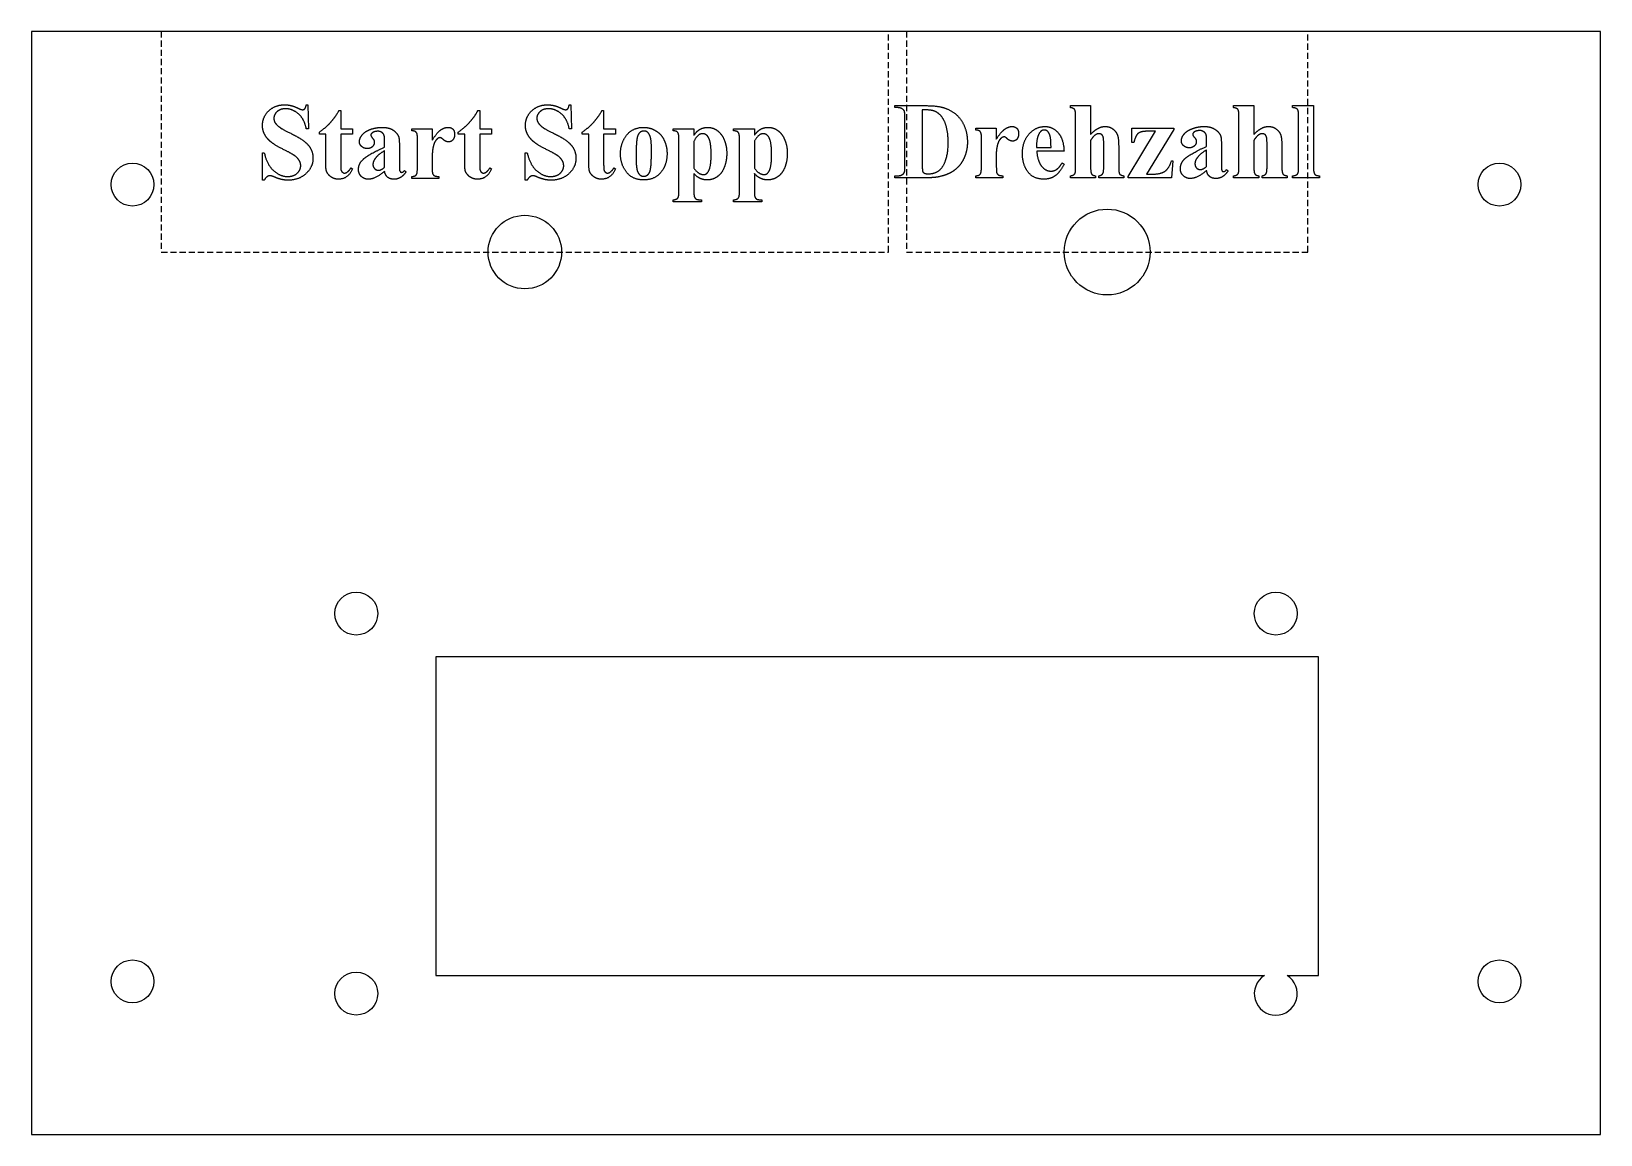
# Model space of a CAD drawing. Header units: millimetres. Extents: x -64 to 64, y -66 to 24.
import ezdxf

# ---------------------------------------------------------------- set-up
doc = ezdxf.new("R2010")
doc.units = ezdxf.units.MM
doc.linetypes.add('DASHED', pattern=[0.75, 0.5, -0.25])
doc.layers.get('0').update_dxf_attribs({"linetype": 'CONTINUOUS'})

msp = doc.modelspace()

# ---------------------------------------------------------------- linework, layer by layer
at = {"linetype": 'DASHED'}
for p, q in [((5.91, 24), (-53.41, 24)), ((-53.41, 24), (-53.41, 6)), ((5.91, 6), (5.91, 24)), ((40.12, 24), (7.38, 24)), ((7.38, 24), (7.38, 6)), ((40.12, 6), (40.12, 24)), ((-53.41, 6), (5.91, 6)), ((7.38, 6), (40.12, 6))]:
    msp.add_line(p, q, dxfattribs=at)
for p, q in [((-41.58, 18.01), (-41.45, 18.01)), ((-41.45, 18.01), (-41.4, 16.05)), ((-20.13, 18.01), (-20, 18.01)), ((-20, 18.01), (-19.95, 16.05)), ((6.43, 17.78), (6.43, 17.94)), ((6.43, 17.94), (9.06, 17.94)), ((20.75, 17.78), (20.75, 17.94)), ((20.75, 17.94), (22.4, 17.94)), ((22.4, 17.94), (22.4, 15.59)), ((34.06, 17.78), (34.06, 17.94)), ((34.06, 17.94), (35.72, 17.94)), ((35.72, 17.94), (35.72, 15.59)), ((38.88, 17.78), (38.88, 17.94)), ((38.88, 17.94), (40.58, 17.94)), ((40.58, 17.94), (40.58, 12.9)), ((-38.91, 17.54), (-38.77, 17.54)), ((-38.77, 17.54), (-38.77, 16.05)), ((-27.58, 17.54), (-27.43, 17.54)), ((-27.43, 17.54), (-27.43, 16.05)), ((-17.46, 17.54), (-17.32, 17.54)), ((-17.32, 17.54), (-17.32, 16.05)), ((6.62, 17.78), (6.43, 17.78)), ((7.25, 13.07), (7.25, 16.93)), ((8.67, 17.61), (8.67, 13.02)), ((21.18, 12.94), (21.18, 17.06)), ((34.5, 12.94), (34.5, 17.06)), ((39.37, 12.9), (39.37, 17.1)), ((-41.4, 16.05), (-41.58, 16.05)), ((-40.51, 15.62), (-40.51, 15.78)), ((-39.99, 15.62), (-40.51, 15.62)), ((-39.99, 13.43), (-39.99, 15.62)), ((-38.77, 16.05), (-37.81, 16.05)), ((-37.81, 15.62), (-38.77, 15.62)), ((-38.77, 15.62), (-38.77, 13.12)), ((-37.81, 16.05), (-37.81, 15.62)), ((-32.96, 15.89), (-32.96, 16.05)), ((-32.96, 16.05), (-31.3, 16.05)), ((-31.3, 16.05), (-31.3, 15.13)), ((-29.18, 15.62), (-29.18, 15.78)), ((-28.65, 15.62), (-29.18, 15.62)), ((-28.65, 13.43), (-28.65, 15.62)), ((-27.43, 16.05), (-26.47, 16.05)), ((-26.47, 15.62), (-27.43, 15.62)), ((-27.43, 15.62), (-27.43, 13.12)), ((-26.47, 16.05), (-26.47, 15.62)), ((-19.95, 16.05), (-20.13, 16.05)), ((-19.06, 15.62), (-19.06, 15.78)), ((-18.53, 15.62), (-19.06, 15.62)), ((-18.53, 13.43), (-18.53, 15.62)), ((-17.32, 16.05), (-16.36, 16.05)), ((-16.36, 15.62), (-17.32, 15.62)), ((-17.32, 15.62), (-17.32, 13.12)), ((-16.36, 16.05), (-16.36, 15.62)), ((-11.66, 15.89), (-11.66, 16.05)), ((-11.66, 16.05), (-9.96, 16.05)), ((-9.96, 16.05), (-9.96, 15.52)), ((-6.73, 15.89), (-6.73, 16.05)), ((-6.73, 16.05), (-5.03, 16.05)), ((-5.03, 16.05), (-5.03, 15.52)), ((13.05, 15.95), (13.05, 16.11)), ((13.05, 16.11), (14.7, 16.11)), ((14.7, 16.11), (14.7, 15.2)), ((25.47, 12.16), (27.7, 15.85)), ((25.77, 14.93), (25.77, 16.11)), ((25.77, 16.11), (29.18, 16.11)), ((29.18, 16), (26.97, 12.34)), ((27.7, 15.85), (27.05, 15.85)), ((29.18, 16.11), (29.18, 16)), ((-45.16, 11.87), (-45.16, 14.09)), ((-45.16, 14.09), (-45, 14.09)), ((-35.19, 14.56), (-35.19, 14.97)), ((-35.19, 12.91), (-35.19, 14.27)), ((-33.98, 14.56), (-33.98, 12.99)), ((-32.51, 12.95), (-32.51, 15.2)), ((-23.71, 11.87), (-23.71, 14.09)), ((-23.71, 14.09), (-23.55, 14.09)), ((-11.18, 10.93), (-11.18, 15.21)), ((-9.96, 15.01), (-9.96, 12.85)), ((-6.24, 10.93), (-6.24, 15.21)), ((-5.03, 15.01), (-5.03, 12.85)), ((13.5, 13.01), (13.5, 15.26)), ((17.99, 14.67), (17.99, 14.52)), ((17.99, 14.52), (19.17, 14.52)), ((20.23, 14.23), (18.01, 14.23)), ((22.4, 15.11), (22.4, 12.94)), ((23.47, 12.94), (23.47, 14.75)), ((24.69, 14.52), (24.69, 12.94)), ((25.92, 14.93), (25.77, 14.93)), ((31.86, 14.62), (31.86, 15.03)), ((31.86, 12.98), (31.86, 14.33)), ((33.07, 14.62), (33.07, 13.05)), ((35.72, 15.11), (35.72, 12.94)), ((36.79, 12.94), (36.79, 14.75)), ((38, 14.52), (38, 12.94)), ((-37.94, 12.87), (-37.81, 12.78)), ((-31.3, 13.89), (-31.3, 12.95)), ((-31.3, 12.95), (-31.3, 12.71)), ((-26.6, 12.87), (-26.47, 12.78)), ((-16.49, 12.87), (-16.36, 12.78)), ((14.7, 13.95), (14.7, 13.01)), ((14.7, 13.01), (14.71, 12.77)), ((20.09, 13.27), (20.23, 13.17)), ((29, 13.45), (29.12, 13.45)), ((29.12, 13.45), (29, 12.06)), ((-45, 11.87), (-45.16, 11.87)), ((-33.56, 12.66), (-33.43, 12.55)), ((-32.96, 12), (-32.96, 12.16)), ((-30.77, 12), (-32.96, 12)), ((-30.77, 12.16), (-30.77, 12)), ((-23.55, 11.87), (-23.71, 11.87)), ((-9.96, 12.41), (-9.96, 10.9)), ((-5.03, 12.41), (-5.03, 10.9)), ((6.43, 12.06), (6.43, 12.22)), ((6.43, 12.22), (6.62, 12.22)), ((9.06, 12.06), (6.43, 12.06)), ((13.05, 12.06), (13.05, 12.22)), ((15.24, 12.06), (13.05, 12.06)), ((15.24, 12.22), (15.24, 12.06)), ((20.75, 12.06), (20.75, 12.22)), ((22.8, 12.06), (20.75, 12.06)), ((22.8, 12.22), (22.8, 12.06)), ((23.07, 12.06), (23.07, 12.22)), ((25.12, 12.06), (23.07, 12.06)), ((25.12, 12.22), (25.12, 12.06)), ((25.47, 12.06), (25.47, 12.16)), ((29, 12.06), (25.47, 12.06)), ((26.97, 12.34), (27.24, 12.34)), ((33.48, 12.72), (33.61, 12.62)), ((34.06, 12.06), (34.06, 12.22)), ((36.12, 12.06), (34.06, 12.06)), ((36.12, 12.22), (36.12, 12.06)), ((36.39, 12.06), (36.39, 12.22)), ((38.44, 12.06), (36.39, 12.06)), ((38.44, 12.22), (38.44, 12.06)), ((38.88, 12.06), (38.88, 12.22)), ((41.07, 12.06), (38.88, 12.06)), ((41.07, 12.22), (41.07, 12.06)), ((-11.66, 10.1), (-11.66, 10.26)), ((-9.35, 10.26), (-9.35, 10.1)), ((-6.73, 10.1), (-6.73, 10.26)), ((-4.41, 10.26), (-4.41, 10.1)), ((-9.35, 10.1), (-11.66, 10.1)), ((-4.41, 10.1), (-6.73, 10.1))]:
    msp.add_line(p, q)
msp.add_lwpolyline([(-64, -66), (64, -66), (64, 24), (-64, 24)], close=True)
msp.add_lwpolyline([(36.57, -53.02, 3.482126), (38.43, -53.02), (40.99, -53.02), (40.99, -27.02), (-31.01, -27.02), (-31.01, -53.02)], format="xyb", close=True)
for centre, radius in [((-55.75, 11.5), 1.75), ((55.75, 11.5), 1.75), ((-23.75, 6), 3), ((23.75, 6), 3.5), ((-37.5, -23.5), 1.75), ((37.5, -23.5), 1.75), ((-55.75, -53.5), 1.75), ((55.75, -53.5), 1.75), ((-37.5, -54.5), 1.75)]:
    msp.add_circle(centre, radius)
for points in [[(-44.64, 17.52), (-44.12, 18.01), (-43.34, 18.01)], [(-43.34, 18.01), (-43.05, 18.01), (-42.78, 17.94)], [(-42.78, 17.94), (-42.58, 17.89), (-42.29, 17.75)], [(-41.7, 17.68), (-41.63, 17.75), (-41.58, 18.01)], [(-23.19, 17.52), (-22.67, 18.01), (-21.89, 18.01)], [(-21.89, 18.01), (-21.6, 18.01), (-21.33, 17.94)], [(-21.33, 17.94), (-21.13, 17.89), (-20.83, 17.75)], [(-20.25, 17.68), (-20.18, 17.75), (-20.13, 18.01)], [(9.06, 17.94), (10.11, 17.94), (10.75, 17.65)], [(-45.15, 16.32), (-45.15, 17.02), (-44.64, 17.52)], [(-43.96, 17.45), (-44.22, 17.22), (-44.22, 16.91)], [(-44.22, 16.91), (-44.22, 16.71), (-44.13, 16.56)], [(-43.26, 17.69), (-43.7, 17.69), (-43.96, 17.45)], [(-42.19, 17.24), (-42.69, 17.69), (-43.26, 17.69)], [(-42.29, 17.75), (-41.99, 17.61), (-41.88, 17.61)], [(-41.58, 16.05), (-41.7, 16.79), (-42.19, 17.24)], [(-41.88, 17.61), (-41.76, 17.61), (-41.7, 17.68)], [(-39.58, 16.59), (-39.2, 17.01), (-38.91, 17.54)], [(-28.25, 16.59), (-27.86, 17.01), (-27.58, 17.54)], [(-23.7, 16.32), (-23.7, 17.02), (-23.19, 17.52)], [(-22.51, 17.45), (-22.77, 17.22), (-22.77, 16.91)], [(-22.77, 16.91), (-22.77, 16.71), (-22.67, 16.56)], [(-21.81, 17.69), (-22.25, 17.69), (-22.51, 17.45)], [(-20.74, 17.24), (-21.24, 17.69), (-21.81, 17.69)], [(-20.83, 17.75), (-20.54, 17.61), (-20.42, 17.61)], [(-20.13, 16.05), (-20.25, 16.79), (-20.74, 17.24)], [(-20.42, 17.61), (-20.31, 17.61), (-20.25, 17.68)], [(-18.13, 16.59), (-17.75, 17.01), (-17.46, 17.54)], [(7.01, 17.69), (6.87, 17.78), (6.62, 17.78)], [(7.21, 17.5), (7.16, 17.61), (7.01, 17.69)], [(7.25, 16.93), (7.25, 17.38), (7.21, 17.5)], [(9.7, 17.48), (9.39, 17.61), (8.67, 17.61)], [(10.43, 16.76), (10.15, 17.28), (9.7, 17.48)], [(10.78, 14.95), (10.78, 16.08), (10.43, 16.76)], [(10.75, 17.65), (11.54, 17.3), (11.94, 16.59)], [(21.1, 17.63), (21.01, 17.74), (20.75, 17.78)], [(21.18, 17.06), (21.18, 17.52), (21.1, 17.63)], [(34.42, 17.63), (34.33, 17.74), (34.06, 17.78)], [(34.5, 17.06), (34.5, 17.52), (34.42, 17.63)], [(39.27, 17.64), (39.17, 17.76), (38.88, 17.78)], [(39.37, 17.1), (39.37, 17.52), (39.27, 17.64)], [(-44.96, 15.57), (-45.15, 15.91), (-45.15, 16.32)], [(-44.42, 14.95), (-44.78, 15.23), (-44.96, 15.57)], [(-44.13, 16.56), (-44, 16.36), (-43.72, 16.16)], [(-43.72, 16.16), (-43.52, 16.01), (-42.78, 15.65)], [(-42.78, 15.65), (-41.75, 15.14), (-41.39, 14.69)], [(-40.51, 15.78), (-39.97, 16.16), (-39.58, 16.59)], [(-37.24, 14.99), (-37.24, 15.3), (-36.99, 15.59)], [(-36.99, 15.59), (-36.75, 15.87), (-36.3, 16.02)], [(-36.2, 15.72), (-36.31, 15.64), (-36.31, 15.54)], [(-36.31, 15.54), (-36.31, 15.45), (-36.19, 15.31)], [(-36.3, 16.02), (-35.86, 16.17), (-35.39, 16.17)], [(-35.74, 15.85), (-36.02, 15.85), (-36.2, 15.72)], [(-35.42, 15.76), (-35.56, 15.85), (-35.74, 15.85)], [(-35.24, 15.55), (-35.29, 15.67), (-35.42, 15.76)], [(-35.39, 16.17), (-34.81, 16.17), (-34.47, 15.93)], [(-35.19, 14.97), (-35.19, 15.43), (-35.24, 15.55)], [(-34.47, 15.93), (-34.14, 15.68), (-34.04, 15.4)], [(-34.04, 15.4), (-33.98, 15.22), (-33.98, 14.56)], [(-32.67, 15.82), (-32.75, 15.87), (-32.96, 15.89)], [(-32.54, 15.64), (-32.59, 15.76), (-32.67, 15.82)], [(-32.51, 15.2), (-32.51, 15.54), (-32.54, 15.64)], [(-31.3, 15.13), (-30.9, 15.76), (-30.6, 15.97)], [(-30.6, 15.97), (-30.29, 16.17), (-30.01, 16.17)], [(-30.01, 16.17), (-29.77, 16.17), (-29.62, 16.03)], [(-29.62, 16.03), (-29.48, 15.88), (-29.48, 15.6)], [(-29.48, 15.6), (-29.48, 15.31), (-29.62, 15.15)], [(-29.18, 15.78), (-28.63, 16.16), (-28.25, 16.59)], [(-23.51, 15.57), (-23.7, 15.91), (-23.7, 16.32)], [(-22.97, 14.95), (-23.33, 15.23), (-23.51, 15.57)], [(-22.67, 16.56), (-22.55, 16.36), (-22.27, 16.16)], [(-22.27, 16.16), (-22.07, 16.01), (-21.33, 15.65)], [(-21.33, 15.65), (-20.3, 15.14), (-19.94, 14.69)], [(-19.06, 15.78), (-18.52, 16.16), (-18.13, 16.59)], [(-15.95, 14.01), (-15.95, 14.88), (-15.45, 15.53)], [(-15.45, 15.53), (-14.94, 16.17), (-14.06, 16.17)], [(-14.42, 15.7), (-14.58, 15.53), (-14.63, 15.04)], [(-14.04, 15.87), (-14.26, 15.87), (-14.42, 15.7)], [(-14.06, 16.17), (-13.53, 16.17), (-13.08, 15.9)], [(-13.75, 15.78), (-13.86, 15.87), (-14.04, 15.87)], [(-13.51, 15.37), (-13.59, 15.65), (-13.75, 15.78)], [(-13.42, 14.36), (-13.42, 15.1), (-13.51, 15.37)], [(-13.08, 15.9), (-12.62, 15.63), (-12.39, 15.13)], [(-11.28, 15.76), (-11.38, 15.88), (-11.66, 15.89)], [(-11.18, 15.21), (-11.18, 15.64), (-11.28, 15.76)], [(-9.96, 15.52), (-9.75, 15.83), (-9.53, 15.97)], [(-9.24, 15.65), (-9.68, 15.65), (-9.96, 15.01)], [(-9.53, 15.97), (-9.21, 16.17), (-8.84, 16.17)], [(-8.8, 15.39), (-8.97, 15.65), (-9.24, 15.65)], [(-8.84, 16.17), (-8.39, 16.17), (-8.03, 15.89)], [(-8.55, 13.96), (-8.55, 15), (-8.8, 15.39)], [(-8.03, 15.89), (-7.66, 15.61), (-7.47, 15.11)], [(-6.34, 15.76), (-6.44, 15.88), (-6.73, 15.89)], [(-6.24, 15.21), (-6.24, 15.64), (-6.34, 15.76)], [(-5.03, 15.52), (-4.81, 15.83), (-4.59, 15.97)], [(-4.31, 15.65), (-4.74, 15.65), (-5.03, 15.01)], [(-4.59, 15.97), (-4.28, 16.17), (-3.9, 16.17)], [(-3.86, 15.39), (-4.03, 15.65), (-4.31, 15.65)], [(-3.9, 16.17), (-3.46, 16.17), (-3.09, 15.89)], [(-3.62, 13.96), (-3.62, 15), (-3.86, 15.39)], [(-3.09, 15.89), (-2.72, 15.61), (-2.53, 15.11)], [(11.94, 16.59), (12.35, 15.88), (12.35, 14.98)], [(13.34, 15.88), (13.25, 15.93), (13.05, 15.95)], [(13.46, 15.7), (13.42, 15.82), (13.34, 15.88)], [(13.5, 15.26), (13.5, 15.6), (13.46, 15.7)], [(14.7, 15.2), (15.11, 15.82), (15.41, 16.03)], [(15.35, 15.39), (15.22, 15.39), (15.11, 15.29)], [(15.45, 15.36), (15.4, 15.39), (15.35, 15.39)], [(15.41, 16.03), (15.71, 16.24), (15.99, 16.24)], [(15.65, 15.2), (15.48, 15.35), (15.45, 15.36)], [(15.99, 16.24), (16.24, 16.24), (16.38, 16.09)], [(16.38, 16.09), (16.53, 15.94), (16.53, 15.66)], [(16.53, 15.66), (16.53, 15.37), (16.39, 15.21)], [(16.84, 14.02), (16.84, 15.03), (17.39, 15.64)], [(17.39, 15.64), (17.94, 16.24), (18.68, 16.24)], [(18.24, 15.73), (17.99, 15.35), (17.99, 14.67)], [(18.61, 15.95), (18.39, 15.95), (18.24, 15.73)], [(18.86, 15.88), (18.76, 15.95), (18.61, 15.95)], [(18.68, 16.24), (19.29, 16.24), (19.75, 15.73)], [(19.09, 15.48), (19.02, 15.74), (18.86, 15.88)], [(19.17, 14.52), (19.17, 15.22), (19.09, 15.48)], [(19.75, 15.73), (20.2, 15.23), (20.23, 14.23)], [(22.4, 15.59), (22.73, 15.95), (23.01, 16.09)], [(22.75, 15.53), (22.59, 15.41), (22.4, 15.11)], [(23.09, 15.65), (22.92, 15.65), (22.75, 15.53)], [(23.01, 16.09), (23.29, 16.24), (23.59, 16.24)], [(23.3, 15.58), (23.21, 15.65), (23.09, 15.65)], [(23.43, 15.38), (23.39, 15.51), (23.3, 15.58)], [(23.47, 14.75), (23.47, 15.25), (23.43, 15.38)], [(23.59, 16.24), (23.97, 16.24), (24.24, 16.02)], [(24.24, 16.02), (24.51, 15.8), (24.6, 15.51)], [(24.6, 15.51), (24.69, 15.22), (24.69, 14.52)], [(26.15, 15.53), (26.04, 15.36), (25.92, 14.93)], [(26.45, 15.77), (26.26, 15.7), (26.15, 15.53)], [(27.05, 15.85), (26.63, 15.85), (26.45, 15.77)], [(29.8, 15.05), (29.8, 15.36), (30.05, 15.65)], [(30.05, 15.65), (30.3, 15.93), (30.74, 16.08)], [(30.84, 15.78), (30.73, 15.7), (30.73, 15.6)], [(30.73, 15.6), (30.73, 15.51), (30.85, 15.37)], [(30.74, 16.08), (31.18, 16.24), (31.66, 16.24)], [(31.31, 15.91), (31.02, 15.91), (30.84, 15.78)], [(30.85, 15.37), (31.02, 15.19), (31.02, 15.01)], [(31.62, 15.82), (31.48, 15.91), (31.31, 15.91)], [(31.81, 15.61), (31.76, 15.73), (31.62, 15.82)], [(31.66, 16.24), (32.23, 16.24), (32.57, 15.99)], [(31.86, 15.03), (31.86, 15.49), (31.81, 15.61)], [(32.57, 15.99), (32.91, 15.75), (33.01, 15.46)], [(33.01, 15.46), (33.07, 15.28), (33.07, 14.62)], [(35.72, 15.59), (36.05, 15.95), (36.33, 16.09)], [(36.07, 15.53), (35.91, 15.41), (35.72, 15.11)], [(36.41, 15.65), (36.24, 15.65), (36.07, 15.53)], [(36.33, 16.09), (36.6, 16.24), (36.9, 16.24)], [(36.62, 15.58), (36.53, 15.65), (36.41, 15.65)], [(36.75, 15.38), (36.71, 15.51), (36.62, 15.58)], [(36.79, 14.75), (36.79, 15.25), (36.75, 15.38)], [(36.9, 16.24), (37.28, 16.24), (37.56, 16.02)], [(37.56, 16.02), (37.83, 15.8), (37.92, 15.51)], [(37.92, 15.51), (38, 15.22), (38, 14.52)], [(-45, 14.09), (-44.81, 13.15), (-44.26, 12.66)], [(-43.27, 14.28), (-44.07, 14.67), (-44.42, 14.95)], [(-42.47, 13.82), (-42.7, 13.99), (-43.27, 14.28)], [(-41.39, 14.69), (-41.03, 14.24), (-41.03, 13.66)], [(-37.06, 14.61), (-37.24, 14.77), (-37.24, 14.99)], [(-36.6, 14.44), (-36.87, 14.44), (-37.06, 14.61)], [(-36.92, 13.58), (-36.53, 13.95), (-35.19, 14.56)], [(-36.19, 14.59), (-36.34, 14.44), (-36.6, 14.44)], [(-36.19, 15.31), (-36.03, 15.13), (-36.03, 14.95)], [(-36.03, 14.95), (-36.03, 14.74), (-36.19, 14.59)], [(-35.19, 14.27), (-35.71, 13.96), (-35.97, 13.61)], [(-31.16, 14.81), (-31.3, 14.39), (-31.3, 13.89)], [(-30.89, 15.23), (-31.07, 15.09), (-31.16, 14.81)], [(-30.66, 15.33), (-30.78, 15.33), (-30.89, 15.23)], [(-30.56, 15.3), (-30.6, 15.33), (-30.66, 15.33)], [(-30.36, 15.14), (-30.53, 15.29), (-30.56, 15.3)], [(-29.96, 14.99), (-30.19, 14.99), (-30.36, 15.14)], [(-29.62, 15.15), (-29.76, 14.99), (-29.96, 14.99)], [(-23.55, 14.09), (-23.36, 13.15), (-22.81, 12.66)], [(-21.82, 14.28), (-22.62, 14.67), (-22.97, 14.95)], [(-21.02, 13.82), (-21.25, 13.99), (-21.82, 14.28)], [(-19.94, 14.69), (-19.58, 14.24), (-19.58, 13.66)], [(-14.63, 15.04), (-14.68, 14.55), (-14.68, 13.67)], [(-13.51, 12.7), (-13.42, 13.11), (-13.42, 14.36)], [(-12.39, 15.13), (-12.15, 14.62), (-12.15, 14.02)], [(-7.47, 15.11), (-7.28, 14.62), (-7.28, 14.05)], [(-2.53, 15.11), (-2.34, 14.62), (-2.34, 14.05)], [(10.26, 12.88), (10.78, 13.54), (10.78, 14.95)], [(12.35, 14.98), (12.35, 14.36), (12.15, 13.84)], [(14.84, 14.87), (14.7, 14.45), (14.7, 13.95)], [(15.11, 15.29), (14.93, 15.15), (14.84, 14.87)], [(16.05, 15.05), (15.82, 15.05), (15.65, 15.2)], [(16.39, 15.21), (16.25, 15.05), (16.05, 15.05)], [(18.01, 14.23), (18.05, 13.43), (18.44, 12.96)], [(29.99, 14.67), (29.8, 14.83), (29.8, 15.05)], [(30.44, 14.5), (30.17, 14.5), (29.99, 14.67)], [(30.12, 13.64), (30.52, 14.01), (31.86, 14.62)], [(30.86, 14.65), (30.7, 14.5), (30.44, 14.5)], [(31.02, 15.01), (31.02, 14.8), (30.86, 14.65)], [(31.86, 14.33), (31.33, 14.02), (31.08, 13.67)], [(-42.14, 13.45), (-42.25, 13.64), (-42.47, 13.82)], [(-42.32, 12.43), (-42.03, 12.69), (-42.03, 13.04)], [(-42.03, 13.04), (-42.03, 13.25), (-42.14, 13.45)], [(-41.03, 13.66), (-41.03, 12.92), (-41.61, 12.39)], [(-39.94, 12.64), (-39.99, 12.78), (-39.99, 13.43)], [(-38.77, 13.12), (-38.77, 12.77), (-38.74, 12.67)], [(-38.47, 12.44), (-38.19, 12.44), (-37.94, 12.87)], [(-37.32, 12.74), (-37.32, 13.21), (-36.92, 13.58)], [(-35.97, 13.61), (-36.14, 13.38), (-36.14, 13.14)], [(-36.14, 13.14), (-36.14, 12.94), (-35.99, 12.79)], [(-35.69, 12.67), (-35.47, 12.67), (-35.19, 12.91)], [(-33.98, 12.99), (-33.98, 12.71), (-33.96, 12.64)], [(-32.6, 12.3), (-32.51, 12.42), (-32.51, 12.95)], [(-28.61, 12.64), (-28.65, 12.78), (-28.65, 13.43)], [(-27.43, 13.12), (-27.43, 12.77), (-27.4, 12.67)], [(-27.14, 12.44), (-26.85, 12.44), (-26.6, 12.87)], [(-20.69, 13.45), (-20.8, 13.64), (-21.02, 13.82)], [(-20.86, 12.43), (-20.58, 12.69), (-20.58, 13.04)], [(-20.58, 13.04), (-20.58, 13.25), (-20.69, 13.45)], [(-19.58, 13.66), (-19.58, 12.92), (-20.16, 12.39)], [(-18.49, 12.64), (-18.53, 12.78), (-18.53, 13.43)], [(-17.32, 13.12), (-17.32, 12.77), (-17.29, 12.67)], [(-17.02, 12.44), (-16.74, 12.44), (-16.49, 12.87)], [(-15.46, 12.52), (-15.95, 13.16), (-15.95, 14.01)], [(-14.68, 13.67), (-14.68, 13.21), (-14.62, 12.81)], [(-14.62, 12.81), (-14.57, 12.5), (-14.42, 12.34)], [(-12.15, 14.02), (-12.15, 13.16), (-12.59, 12.58)], [(-9.96, 12.85), (-9.59, 12.32), (-9.17, 12.32)], [(-8.78, 12.57), (-8.55, 12.93), (-8.55, 13.96)], [(-7.48, 12.92), (-7.67, 12.41), (-8.05, 12.15)], [(-7.28, 14.05), (-7.28, 13.43), (-7.48, 12.92)], [(-5.03, 12.85), (-4.65, 12.32), (-4.23, 12.32)], [(-3.84, 12.57), (-3.62, 12.93), (-3.62, 13.96)], [(-2.54, 12.92), (-2.74, 12.41), (-3.11, 12.15)], [(-2.34, 14.05), (-2.34, 13.43), (-2.54, 12.92)], [(7.22, 12.52), (7.25, 12.61), (7.25, 13.07)], [(8.67, 13.02), (8.67, 12.65), (8.7, 12.57)], [(9.16, 12.38), (9.88, 12.38), (10.26, 12.88)], [(11.63, 12.98), (11.32, 12.64), (10.9, 12.43)], [(12.15, 13.84), (11.95, 13.32), (11.63, 12.98)], [(13.4, 12.36), (13.5, 12.49), (13.5, 13.01)], [(17.22, 12.63), (16.84, 13.19), (16.84, 14.02)], [(18.44, 12.96), (18.74, 12.6), (19.16, 12.6)], [(20.23, 13.17), (19.9, 12.5), (19.51, 12.22)], [(19.63, 12.74), (19.84, 12.89), (20.09, 13.27)], [(21.11, 12.38), (21.18, 12.48), (21.18, 12.94)], [(22.4, 12.94), (22.4, 12.51), (22.46, 12.4)], [(23.39, 12.39), (23.47, 12.5), (23.47, 12.94)], [(24.69, 12.94), (24.69, 12.48), (24.77, 12.36)], [(28.45, 12.58), (28.81, 12.82), (29, 13.45)], [(29.72, 12.8), (29.72, 13.27), (30.12, 13.64)], [(29.95, 12.23), (29.72, 12.46), (29.72, 12.8)], [(31.08, 13.67), (30.91, 13.44), (30.91, 13.2)], [(30.91, 13.2), (30.91, 13), (31.05, 12.85)], [(31.05, 12.85), (31.16, 12.73), (31.35, 12.73)], [(31.35, 12.73), (31.57, 12.73), (31.86, 12.98)], [(33.07, 13.05), (33.07, 12.77), (33.09, 12.7)], [(34.43, 12.38), (34.5, 12.48), (34.5, 12.94)], [(35.72, 12.94), (35.72, 12.51), (35.78, 12.4)], [(36.71, 12.39), (36.79, 12.5), (36.79, 12.94)], [(38, 12.94), (38, 12.48), (38.09, 12.36)], [(39.28, 12.37), (39.37, 12.47), (39.37, 12.9)], [(40.58, 12.9), (40.58, 12.47), (40.68, 12.35)], [(-44.79, 12.13), (-44.92, 12.04), (-45, 11.87)], [(-44.55, 12.22), (-44.67, 12.22), (-44.79, 12.13)], [(-44.21, 12.13), (-44.42, 12.22), (-44.55, 12.22)], [(-44.26, 12.66), (-43.72, 12.16), (-43.09, 12.16)], [(-43.59, 11.92), (-43.84, 11.97), (-44.21, 12.13)], [(-43.07, 11.86), (-43.35, 11.86), (-43.59, 11.92)], [(-43.09, 12.16), (-42.6, 12.16), (-42.32, 12.43)], [(-41.61, 12.39), (-42.18, 11.86), (-43.07, 11.86)], [(-39.6, 12.16), (-39.87, 12.37), (-39.94, 12.64)], [(-38.95, 11.94), (-39.34, 11.94), (-39.6, 12.16)], [(-37.81, 12.78), (-38.16, 11.94), (-38.95, 11.94)], [(-38.74, 12.67), (-38.71, 12.57), (-38.62, 12.51)], [(-38.62, 12.51), (-38.54, 12.44), (-38.47, 12.44)], [(-37.09, 12.17), (-37.32, 12.4), (-37.32, 12.74)], [(-36.52, 11.94), (-36.86, 11.94), (-37.09, 12.17)], [(-35.19, 12.6), (-35.93, 11.94), (-36.52, 11.94)], [(-35.99, 12.79), (-35.88, 12.67), (-35.69, 12.67)], [(-34.95, 12.11), (-35.14, 12.27), (-35.19, 12.6)], [(-34.41, 11.94), (-34.75, 11.94), (-34.95, 12.11)], [(-33.88, 12.09), (-34.11, 11.94), (-34.41, 11.94)], [(-33.96, 12.64), (-33.93, 12.57), (-33.89, 12.53)], [(-33.89, 12.53), (-33.85, 12.5), (-33.79, 12.5)], [(-33.43, 12.55), (-33.65, 12.23), (-33.88, 12.09)], [(-33.79, 12.5), (-33.68, 12.5), (-33.56, 12.66)], [(-32.96, 12.16), (-32.69, 12.18), (-32.6, 12.3)], [(-31.3, 12.71), (-31.3, 12.46), (-31.27, 12.39)], [(-31.27, 12.39), (-31.22, 12.28), (-31.11, 12.22)], [(-31.11, 12.22), (-31.01, 12.17), (-30.77, 12.16)], [(-28.27, 12.16), (-28.53, 12.37), (-28.61, 12.64)], [(-27.61, 11.94), (-28, 11.94), (-28.27, 12.16)], [(-26.47, 12.78), (-26.82, 11.94), (-27.61, 11.94)], [(-27.4, 12.67), (-27.37, 12.57), (-27.29, 12.51)], [(-27.29, 12.51), (-27.21, 12.44), (-27.14, 12.44)], [(-23.34, 12.13), (-23.47, 12.04), (-23.55, 11.87)], [(-23.1, 12.22), (-23.22, 12.22), (-23.34, 12.13)], [(-22.76, 12.13), (-22.97, 12.22), (-23.1, 12.22)], [(-22.81, 12.66), (-22.27, 12.16), (-21.64, 12.16)], [(-22.14, 11.92), (-22.39, 11.97), (-22.76, 12.13)], [(-21.62, 11.86), (-21.89, 11.86), (-22.14, 11.92)], [(-21.64, 12.16), (-21.15, 12.16), (-20.86, 12.43)], [(-20.16, 12.39), (-20.73, 11.86), (-21.62, 11.86)], [(-18.15, 12.16), (-18.42, 12.37), (-18.49, 12.64)], [(-17.5, 11.94), (-17.88, 11.94), (-18.15, 12.16)], [(-16.36, 12.78), (-16.71, 11.94), (-17.5, 11.94)], [(-17.29, 12.67), (-17.26, 12.57), (-17.17, 12.51)], [(-17.17, 12.51), (-17.09, 12.44), (-17.02, 12.44)], [(-14.05, 11.88), (-14.96, 11.88), (-15.46, 12.52)], [(-14.42, 12.34), (-14.26, 12.18), (-14.06, 12.18)], [(-14.06, 12.18), (-13.87, 12.18), (-13.74, 12.29)], [(-12.59, 12.58), (-13.12, 11.88), (-14.05, 11.88)], [(-13.74, 12.29), (-13.57, 12.43), (-13.51, 12.7)], [(-9.51, 12.03), (-9.73, 12.14), (-9.96, 12.41)], [(-8.88, 11.88), (-9.22, 11.88), (-9.51, 12.03)], [(-9.17, 12.32), (-8.93, 12.32), (-8.78, 12.57)], [(-8.05, 12.15), (-8.42, 11.88), (-8.88, 11.88)], [(-4.57, 12.03), (-4.79, 12.14), (-5.03, 12.41)], [(-3.95, 11.88), (-4.28, 11.88), (-4.57, 12.03)], [(-4.23, 12.32), (-3.99, 12.32), (-3.84, 12.57)], [(-3.11, 12.15), (-3.49, 11.88), (-3.95, 11.88)], [(6.62, 12.22), (6.88, 12.22), (7.01, 12.3)], [(7.01, 12.3), (7.15, 12.38), (7.22, 12.52)], [(8.7, 12.57), (8.74, 12.49), (8.82, 12.45)], [(8.82, 12.45), (8.94, 12.38), (9.16, 12.38)], [(9.89, 12.11), (9.63, 12.06), (9.06, 12.06)], [(10.9, 12.43), (10.49, 12.23), (9.89, 12.11)], [(13.05, 12.22), (13.31, 12.24), (13.4, 12.36)], [(14.71, 12.77), (14.71, 12.52), (14.74, 12.46)], [(14.74, 12.46), (14.79, 12.34), (14.89, 12.28)], [(14.89, 12.28), (14.99, 12.23), (15.24, 12.22)], [(18.58, 11.94), (17.68, 11.94), (17.22, 12.63)], [(19.51, 12.22), (19.11, 11.94), (18.58, 11.94)], [(19.16, 12.6), (19.42, 12.6), (19.63, 12.74)], [(20.75, 12.22), (21, 12.24), (21.11, 12.38)], [(22.46, 12.4), (22.54, 12.25), (22.8, 12.22)], [(23.07, 12.22), (23.29, 12.25), (23.39, 12.39)], [(24.77, 12.36), (24.86, 12.25), (25.12, 12.22)], [(27.24, 12.34), (28.08, 12.34), (28.45, 12.58)], [(30.53, 12), (30.18, 12), (29.95, 12.23)], [(31.86, 12.66), (31.12, 12), (30.53, 12)], [(32.1, 12.17), (31.9, 12.33), (31.86, 12.66)], [(32.64, 12), (32.29, 12), (32.1, 12.17)], [(33.16, 12.15), (32.93, 12), (32.64, 12)], [(33.09, 12.7), (33.11, 12.63), (33.15, 12.59)], [(33.15, 12.59), (33.2, 12.56), (33.25, 12.56)], [(33.61, 12.62), (33.4, 12.29), (33.16, 12.15)], [(33.25, 12.56), (33.37, 12.56), (33.48, 12.72)], [(34.06, 12.22), (34.32, 12.24), (34.43, 12.38)], [(35.78, 12.4), (35.86, 12.25), (36.12, 12.22)], [(36.39, 12.22), (36.6, 12.25), (36.71, 12.39)], [(38.09, 12.36), (38.18, 12.25), (38.44, 12.22)], [(38.88, 12.22), (39.15, 12.23), (39.28, 12.37)], [(40.68, 12.35), (40.78, 12.23), (41.07, 12.22)], [(-11.66, 10.26), (-11.39, 10.27), (-11.26, 10.41)], [(-11.26, 10.41), (-11.18, 10.51), (-11.18, 10.93)], [(-9.96, 10.9), (-9.96, 10.59), (-9.91, 10.48)], [(-9.91, 10.48), (-9.86, 10.37), (-9.76, 10.31)], [(-9.76, 10.31), (-9.66, 10.26), (-9.35, 10.26)], [(-6.73, 10.26), (-6.46, 10.27), (-6.33, 10.41)], [(-6.33, 10.41), (-6.24, 10.51), (-6.24, 10.93)], [(-5.03, 10.9), (-5.03, 10.59), (-4.98, 10.48)], [(-4.98, 10.48), (-4.93, 10.37), (-4.82, 10.31)], [(-4.82, 10.31), (-4.72, 10.26), (-4.41, 10.26)]]:
    msp.add_open_spline(points, degree=2)

doc.saveas('drawing.dxf')
